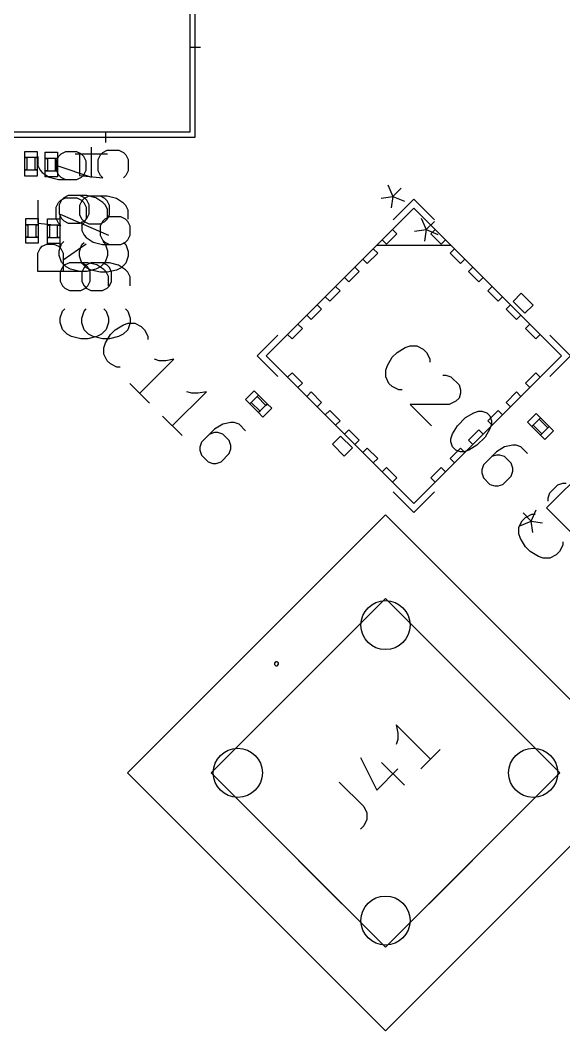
# Model space of a CAD drawing. Header units: millimetres. Extents: x -1 to 260, y -56 to 300.
# Drawn here: x 225.43 to 238.65, y 116.59 to 141.16 of the extents above; entities that cross this region are included whole.
import ezdxf

# ---------------------------------------------------------------- set-up
doc = ezdxf.new("R2010")
doc.units = ezdxf.units.MM
for name, color, linetype, true_color in [('Edge.Cuts', 254, 'CONTINUOUS', 0xd0d2cd), ('F.Fab', 9, 'CONTINUOUS', 0xafafaf), ('F.Silkscreen', 41, 'CONTINUOUS', 0xf2eda1)]:
    doc.layers.add(name, color=color, linetype=linetype, true_color=true_color)

msp = doc.modelspace()

# ---------------------------------------------------------------- linework, layer by layer
at = {"layer": 'Edge.Cuts'}
for centre in [(234.31, 126.452102), (230.717898, 122.86), (237.902102, 122.86), (234.31, 119.267898)]:
    msp.add_circle(centre, 0.5969, dxfattribs=at)
at = {"layer": 'F.Fab', "linetype": 'CONTINUOUS'}
for p, q in [((229.556, 138.444), (229.556, 145.556)), ((222.444, 138.444), (229.556, 138.444)), ((225.535, 137.82), (225.535, 137.97)), ((225.535, 137.97), (225.835, 137.97)), ((225.835, 137.97), (225.835, 137.82)), ((226.035, 137.8), (226.035, 137.95)), ((226.035, 137.95), (226.335, 137.95)), ((226.335, 137.95), (226.335, 137.8)), ((225.835, 137.82), (225.535, 137.82)), ((225.535, 137.52), (225.535, 137.82)), ((225.535, 137.82), (225.585, 137.82)), ((225.585, 137.82), (225.585, 137.52)), ((225.785, 137.52), (225.785, 137.82)), ((225.785, 137.82), (225.835, 137.82)), ((225.835, 137.82), (225.835, 137.52)), ((226.335, 137.8), (226.035, 137.8)), ((226.035, 137.5), (226.035, 137.8)), ((226.035, 137.8), (226.085, 137.8)), ((226.085, 137.8), (226.085, 137.5)), ((226.285, 137.5), (226.285, 137.8)), ((226.285, 137.8), (226.335, 137.8)), ((226.335, 137.8), (226.335, 137.5)), ((225.585, 137.52), (225.535, 137.52)), ((225.535, 137.37), (225.535, 137.52)), ((225.535, 137.52), (225.835, 137.52)), ((225.835, 137.37), (225.535, 137.37)), ((225.835, 137.52), (225.785, 137.52)), ((225.835, 137.52), (225.835, 137.37)), ((226.085, 137.5), (226.035, 137.5)), ((226.035, 137.35), (226.035, 137.5)), ((226.035, 137.5), (226.335, 137.5)), ((226.335, 137.5), (226.285, 137.5)), ((226.335, 137.5), (226.335, 137.35)), ((226.335, 137.35), (226.035, 137.35)), ((235, 136.592102), (231.407898, 133)), ((238.592102, 133), (235, 136.592102)), ((225.56, 136.185), (225.56, 136.335)), ((225.56, 136.335), (225.86, 136.335)), ((225.86, 136.185), (225.56, 136.185)), ((225.56, 135.885), (225.56, 136.185)), ((225.56, 136.185), (225.61, 136.185)), ((225.61, 136.185), (225.61, 135.885)), ((225.81, 135.885), (225.81, 136.185)), ((225.81, 136.185), (225.86, 136.185)), ((225.86, 136.335), (225.86, 136.185)), ((225.86, 136.185), (225.86, 135.885)), ((226.085, 136.18), (226.085, 136.33)), ((226.085, 136.33), (226.385, 136.33)), ((226.385, 136.18), (226.085, 136.18)), ((226.085, 135.88), (226.085, 136.18)), ((226.085, 136.18), (226.135, 136.18)), ((226.135, 136.18), (226.135, 135.88)), ((226.335, 135.88), (226.335, 136.18)), ((226.335, 136.18), (226.385, 136.18)), ((226.385, 136.33), (226.385, 136.18)), ((226.385, 136.18), (226.385, 135.88)), ((235.177478, 136.349737), (235.29807, 136.068356)), ((235.499057, 136.269342), (235.29807, 136.068356)), ((225.61, 135.885), (225.56, 135.885)), ((225.56, 135.735), (225.56, 135.885)), ((225.56, 135.885), (225.86, 135.885)), ((225.86, 135.885), (225.81, 135.885)), ((225.86, 135.885), (225.86, 135.735)), ((234.227698, 135.8198), (234.479145, 136.071248)), ((234.586908, 135.963485), (234.335461, 135.712037)), ((234.479145, 136.071248), (234.586908, 135.963485)), ((235.016689, 136.028158), (235.29807, 136.068356)), ((235.29807, 136.068356), (235.257873, 135.786974)), ((235.29807, 136.068356), (235.579451, 135.947764)), ((235.413092, 135.963485), (235.520855, 136.071248)), ((235.664539, 135.712037), (235.413092, 135.963485)), ((235.520855, 136.071248), (235.772302, 135.8198)), ((225.86, 135.735), (225.56, 135.735)), ((226.135, 135.88), (226.085, 135.88)), ((226.085, 135.73), (226.085, 135.88)), ((226.085, 135.88), (226.385, 135.88)), ((226.385, 135.73), (226.085, 135.73)), ((226.385, 135.88), (226.335, 135.88)), ((226.385, 135.88), (226.385, 135.73)), ((234.101974, 135.694077), (235.898026, 135.694077)), ((234.335461, 135.712037), (234.227698, 135.8198)), ((235.772302, 135.8198), (235.664539, 135.712037)), ((233.760725, 135.352827), (234.012172, 135.604274)), ((234.119935, 135.496511), (233.868488, 135.245064)), ((234.012172, 135.604274), (234.119935, 135.496511)), ((235.880065, 135.496511), (235.987828, 135.604274)), ((236.131512, 135.245064), (235.880065, 135.496511)), ((235.987828, 135.604274), (236.239275, 135.352827)), ((233.311712, 134.903814), (233.563159, 135.155261)), ((233.563159, 135.155261), (233.670922, 135.047498)), ((233.868488, 135.245064), (233.760725, 135.352827)), ((236.239275, 135.352827), (236.131512, 135.245064)), ((236.329078, 135.047498), (236.436841, 135.155261)), ((236.436841, 135.155261), (236.688288, 134.903814)), ((233.419475, 134.796051), (233.311712, 134.903814)), ((233.670922, 135.047498), (233.419475, 134.796051)), ((236.580525, 134.796051), (236.329078, 135.047498)), ((236.688288, 134.903814), (236.580525, 134.796051)), ((232.844739, 134.436841), (233.096186, 134.688288)), ((233.096186, 134.688288), (233.203949, 134.580525)), ((236.796051, 134.580525), (236.903814, 134.688288)), ((236.903814, 134.688288), (237.155261, 134.436841)), ((232.952502, 134.329078), (232.844739, 134.436841)), ((233.203949, 134.580525), (232.952502, 134.329078)), ((237.047498, 134.329078), (236.796051, 134.580525)), ((237.155261, 134.436841), (237.047498, 134.329078)), ((232.395726, 133.987828), (232.647173, 134.239275)), ((232.647173, 134.239275), (232.754936, 134.131512)), ((237.245064, 134.131512), (237.352827, 134.239275)), ((237.352827, 134.239275), (237.604274, 133.987828)), ((232.503489, 133.880065), (232.395726, 133.987828)), ((232.754936, 134.131512), (232.503489, 133.880065)), ((237.496511, 133.880065), (237.245064, 134.131512)), ((237.604274, 133.987828), (237.496511, 133.880065)), ((231.928752, 133.520855), (232.1802, 133.772302)), ((232.1802, 133.772302), (232.287963, 133.664539)), ((237.712037, 133.664539), (237.8198, 133.772302)), ((237.8198, 133.772302), (238.071248, 133.520855)), ((232.036515, 133.413092), (231.928752, 133.520855)), ((232.287963, 133.664539), (232.036515, 133.413092)), ((237.963485, 133.413092), (237.712037, 133.664539)), ((238.071248, 133.520855), (237.963485, 133.413092)), ((231.407898, 133), (235, 129.407898)), ((235, 129.407898), (238.592102, 133)), ((231.928752, 132.479145), (232.036515, 132.586908)), ((232.1802, 132.227698), (231.928752, 132.479145)), ((232.036515, 132.586908), (232.287963, 132.335461)), ((237.712037, 132.335461), (237.963485, 132.586908)), ((238.071248, 132.479145), (237.8198, 132.227698)), ((237.963485, 132.586908), (238.071248, 132.479145)), ((232.287963, 132.335461), (232.1802, 132.227698)), ((237.8198, 132.227698), (237.712037, 132.335461)), ((230.905273, 131.936141), (231.117405, 132.148273)), ((231.223471, 132.042207), (231.011339, 131.830075)), ((231.117405, 132.148273), (231.223471, 132.042207)), ((231.188116, 132.006852), (231.223471, 132.042207)), ((231.400248, 131.79472), (231.188116, 132.006852)), ((231.223471, 132.042207), (231.435603, 131.830075)), ((232.395726, 132.012172), (232.503489, 132.119935)), ((232.647173, 131.760725), (232.395726, 132.012172)), ((232.503489, 132.119935), (232.754936, 131.868488)), ((237.245064, 131.868488), (237.496511, 132.119935)), ((237.604274, 132.012172), (237.352827, 131.760725)), ((237.496511, 132.119935), (237.604274, 132.012172)), ((231.011339, 131.830075), (230.905273, 131.936141)), ((231.011339, 131.830075), (231.046694, 131.86543)), ((231.223471, 131.617943), (231.011339, 131.830075)), ((231.046694, 131.86543), (231.258826, 131.653298)), ((231.223471, 131.617943), (231.435603, 131.830075)), ((231.541669, 131.724009), (231.329537, 131.511877)), ((231.435603, 131.830075), (231.400248, 131.79472)), ((231.435603, 131.830075), (231.541669, 131.724009)), ((232.754936, 131.868488), (232.647173, 131.760725)), ((237.352827, 131.760725), (237.245064, 131.868488)), ((231.258826, 131.653298), (231.223471, 131.617943)), ((231.329537, 131.511877), (231.223471, 131.617943)), ((232.844739, 131.563159), (232.952502, 131.670922)), ((233.096186, 131.311712), (232.844739, 131.563159)), ((232.952502, 131.670922), (233.203949, 131.419475)), ((236.796051, 131.419475), (237.047498, 131.670922)), ((237.155261, 131.563159), (236.903814, 131.311712)), ((237.047498, 131.670922), (237.155261, 131.563159)), ((237.761802, 131.386066), (237.973934, 131.598198)), ((238.08, 131.492132), (237.867868, 131.28)), ((237.973934, 131.598198), (238.08, 131.492132)), ((238.044645, 131.456777), (238.08, 131.492132)), ((238.08, 131.492132), (238.292132, 131.28)), ((233.203949, 131.419475), (233.096186, 131.311712)), ((236.903814, 131.311712), (236.796051, 131.419475)), ((237.867868, 131.28), (237.761802, 131.386066)), ((237.867868, 131.28), (237.903223, 131.315355)), ((238.08, 131.067868), (237.867868, 131.28)), ((237.903223, 131.315355), (238.115355, 131.103223)), ((238.256777, 131.244645), (238.044645, 131.456777)), ((238.08, 131.067868), (238.292132, 131.28)), ((238.22868, 129.3), (240.35, 131.42132)), ((238.292132, 131.28), (238.256777, 131.244645)), ((238.292132, 131.28), (238.398198, 131.173934)), ((233.311712, 131.096186), (233.419475, 131.203949)), ((233.563159, 130.844739), (233.311712, 131.096186)), ((233.419475, 131.203949), (233.670922, 130.952502)), ((236.329078, 130.952502), (236.580525, 131.203949)), ((236.688288, 131.096186), (236.436841, 130.844739)), ((236.580525, 131.203949), (236.688288, 131.096186)), ((238.115355, 131.103223), (238.08, 131.067868)), ((238.186066, 130.961802), (238.08, 131.067868)), ((238.398198, 131.173934), (238.186066, 130.961802)), ((233.670922, 130.952502), (233.563159, 130.844739)), ((233.760725, 130.647173), (233.868488, 130.754936)), ((233.868488, 130.754936), (234.119935, 130.503489)), ((235.880065, 130.503489), (236.131512, 130.754936)), ((236.131512, 130.754936), (236.239275, 130.647173)), ((236.436841, 130.844739), (236.329078, 130.952502)), ((234.012172, 130.395726), (233.760725, 130.647173)), ((234.119935, 130.503489), (234.012172, 130.395726)), ((235.987828, 130.395726), (235.880065, 130.503489)), ((236.239275, 130.647173), (235.987828, 130.395726)), ((234.227698, 130.1802), (234.335461, 130.287963)), ((234.335461, 130.287963), (234.586908, 130.036515)), ((235.413092, 130.036515), (235.664539, 130.287963)), ((235.664539, 130.287963), (235.772302, 130.1802)), ((234.479145, 129.928752), (234.227698, 130.1802)), ((234.586908, 130.036515), (234.479145, 129.928752)), ((235.520855, 129.928752), (235.413092, 130.036515)), ((235.772302, 130.1802), (235.520855, 129.928752)), ((240.35, 127.17868), (238.22868, 129.3)), ((228.037963, 122.86), (234.31, 129.132037)), ((234.31, 129.132037), (240.582037, 122.86)), ((230.071602, 122.86), (234.31, 127.098398)), ((234.31, 127.098398), (238.548398, 122.86)), ((234.31, 116.587963), (228.037963, 122.86)), ((234.31, 118.621602), (230.071602, 122.86)), ((238.548398, 122.86), (234.31, 118.621602)), ((240.582037, 122.86), (234.31, 116.587963))]:
    msp.add_line(p, q, dxfattribs=at)
at = {"layer": 'F.Fab'}
for centre in [(234.31, 126.452102), (230.717898, 122.86), (237.902102, 122.86), (234.31, 119.267898)]:
    msp.add_circle(centre, 0.5969, dxfattribs=at)
at = {"layer": 'F.Silkscreen', "linetype": 'CONTINUOUS'}
for p, q in [((229.683, 138.317), (229.683, 145.683)), ((229.556, 140.5014), (229.81, 140.5014)), ((227.4986, 138.444), (227.4986, 138.19)), ((222.317, 138.317), (229.683, 138.317)), ((226.411415, 137.90338), (226.35539, 137.847355)), ((226.523465, 137.959405), (226.411415, 137.90338)), ((226.803591, 137.959405), (226.523465, 137.959405)), ((226.76334, 137.907355), (227.547692, 137.907355)), ((226.915641, 137.90338), (226.803591, 137.959405)), ((226.871164, 137.94338), (226.871164, 137.383128)), ((226.971667, 137.847355), (226.915641, 137.90338)), ((227.155516, 137.347103), (227.155516, 138.07543)), ((227.319365, 137.775304), (227.37539, 137.887355)), ((227.37539, 137.887355), (227.431415, 137.94338)), ((227.431415, 137.94338), (227.543465, 137.999405)), ((227.543465, 137.999405), (227.823591, 137.999405)), ((227.823591, 137.999405), (227.935641, 137.94338)), ((227.935641, 137.94338), (227.991667, 137.887355)), ((227.991667, 137.887355), (228.047692, 137.775304)), ((225.851164, 137.847355), (225.851164, 137.623254)), ((225.851164, 137.623254), (225.907189, 137.511204)), ((226.35539, 137.847355), (226.299365, 137.735304)), ((226.299365, 137.735304), (226.299365, 137.511204)), ((226.315139, 137.627229), (227.155516, 137.347103)), ((227.027692, 137.735304), (226.971667, 137.847355)), ((227.027692, 137.511204), (227.027692, 137.735304)), ((227.319365, 137.495179), (227.319365, 137.775304)), ((228.047692, 137.775304), (228.047692, 137.495179)), ((225.907189, 137.511204), (225.963214, 137.455179)), ((225.963214, 137.455179), (226.131289, 137.343128)), ((226.299365, 137.511204), (226.35539, 137.399153)), ((226.35539, 137.399153), (226.411415, 137.343128)), ((226.871164, 137.383128), (227.431415, 137.327103)), ((226.915641, 137.343128), (226.971667, 137.399153)), ((226.971667, 137.399153), (227.027692, 137.511204)), ((227.37539, 137.383128), (227.319365, 137.495179)), ((227.431415, 137.327103), (227.37539, 137.383128)), ((227.991667, 137.383128), (227.935641, 137.327103)), ((228.047692, 137.495179), (227.991667, 137.383128)), ((226.131289, 137.343128), (226.35539, 137.287103)), ((226.35539, 137.287103), (226.803591, 137.287103)), ((226.411415, 137.343128), (226.523465, 137.287103)), ((226.803591, 137.287103), (226.915641, 137.343128)), ((234.369255, 137.15796), (234.489847, 136.876579)), ((226.595264, 136.898902), (226.483214, 136.842877)), ((227.043465, 136.898902), (226.595264, 136.898902)), ((226.98744, 136.842877), (226.87539, 136.898902)), ((227.095264, 136.878902), (226.983214, 136.822877)), ((227.267566, 136.842877), (227.043465, 136.898902)), ((227.543465, 136.878902), (227.095264, 136.878902)), ((227.48744, 136.822877), (227.37539, 136.878902)), ((227.767566, 136.822877), (227.543465, 136.878902)), ((234.208466, 136.836381), (234.489847, 136.876579)), ((234.489847, 136.876579), (234.44965, 136.595197)), ((234.690834, 137.077565), (234.489847, 136.876579)), ((234.489847, 136.876579), (234.771228, 136.755987)), ((225.851164, 136.782877), (225.851164, 136.222625)), ((226.299365, 136.614801), (226.35539, 136.726852)), ((226.35539, 136.726852), (226.411415, 136.782877)), ((226.427189, 136.786852), (226.371164, 136.674801)), ((226.371164, 136.674801), (226.371164, 136.450701)), ((226.411415, 136.782877), (226.523465, 136.838902)), ((226.483214, 136.842877), (226.427189, 136.786852)), ((226.523465, 136.838902), (226.803591, 136.838902)), ((226.803591, 136.838902), (226.915641, 136.782877)), ((226.927189, 136.766852), (226.871164, 136.654801)), ((226.871164, 136.654801), (226.871164, 136.430701)), ((226.915641, 136.782877), (226.971667, 136.726852)), ((226.983214, 136.822877), (226.927189, 136.766852)), ((226.971667, 136.726852), (227.027692, 136.614801)), ((227.043465, 136.786852), (226.98744, 136.842877)), ((227.099491, 136.674801), (227.043465, 136.786852)), ((227.099491, 136.450701), (227.099491, 136.674801)), ((227.435641, 136.730826), (227.267566, 136.842877)), ((227.491667, 136.674801), (227.435641, 136.730826)), ((227.543465, 136.766852), (227.48744, 136.822877)), ((227.547692, 136.562751), (227.491667, 136.674801)), ((227.599491, 136.654801), (227.543465, 136.766852)), ((227.599491, 136.430701), (227.599491, 136.654801)), ((227.935641, 136.710826), (227.767566, 136.822877)), ((227.991667, 136.654801), (227.935641, 136.710826)), ((228.047692, 136.542751), (227.991667, 136.654801)), ((235, 136.807629), (234.497106, 136.304734)), ((235.502894, 136.304734), (235, 136.807629)), ((226.299365, 136.334676), (226.299365, 136.614801)), ((226.371164, 136.450701), (226.427189, 136.33865)), ((226.396164, 135.656078), (226.396164, 136.44043)), ((226.396164, 136.44043), (227.572692, 135.936204)), ((226.871164, 136.430701), (226.927189, 136.31865)), ((227.027692, 136.614801), (227.027692, 136.334676)), ((227.043465, 136.33865), (227.099491, 136.450701)), ((227.593465, 136.379405), (227.481415, 136.32338)), ((227.543465, 136.31865), (227.599491, 136.430701)), ((227.547692, 136.33865), (227.547692, 136.562751)), ((227.873591, 136.379405), (227.593465, 136.379405)), ((227.985641, 136.32338), (227.873591, 136.379405)), ((228.047692, 136.31865), (228.047692, 136.542751)), ((225.851164, 136.222625), (226.411415, 136.1666)), ((226.35539, 136.222625), (226.299365, 136.334676)), ((226.411415, 136.1666), (226.35539, 136.222625)), ((226.427189, 136.33865), (226.483214, 136.282625)), ((226.483214, 136.282625), (226.595264, 136.2266)), ((226.595264, 136.2266), (226.87539, 136.2266)), ((226.87539, 136.2266), (226.98744, 136.282625)), ((226.971667, 136.222625), (226.915641, 136.1666)), ((226.921164, 136.267355), (226.921164, 136.043254)), ((226.927189, 136.31865), (226.983214, 136.262625)), ((227.027692, 136.334676), (226.971667, 136.222625)), ((226.983214, 136.262625), (227.095264, 136.2066)), ((226.98744, 136.282625), (227.043465, 136.33865)), ((227.095264, 136.2066), (227.37539, 136.2066)), ((227.42539, 136.267355), (227.369365, 136.155304)), ((227.369365, 136.155304), (227.369365, 135.931204)), ((227.37539, 136.2066), (227.48744, 136.262625)), ((227.481415, 136.32338), (227.42539, 136.267355)), ((227.48744, 136.262625), (227.543465, 136.31865)), ((228.041667, 136.267355), (227.985641, 136.32338)), ((228.097692, 136.155304), (228.041667, 136.267355)), ((228.097692, 135.931204), (228.097692, 136.155304)), ((226.921164, 136.043254), (226.977189, 135.931204)), ((226.977189, 135.931204), (227.033214, 135.875179)), ((227.369365, 135.931204), (227.42539, 135.819153)), ((228.041667, 135.819153), (228.097692, 135.931204)), ((225.907189, 135.606349), (225.963214, 135.662374)), ((225.963214, 135.662374), (226.075264, 135.718399)), ((226.075264, 135.718399), (226.24334, 135.718399)), ((226.24334, 135.718399), (226.35539, 135.662374)), ((226.35539, 135.662374), (226.411415, 135.606349)), ((226.371164, 135.554298), (226.427189, 135.722374)), ((226.427189, 135.722374), (226.483214, 135.778399)), ((227.027692, 135.718399), (226.46744, 135.326223)), ((226.871164, 135.534298), (226.927189, 135.702374)), ((226.927189, 135.702374), (226.983214, 135.758399)), ((227.033214, 135.875179), (227.201289, 135.763128)), ((227.201289, 135.763128), (227.42539, 135.707103)), ((227.42539, 135.819153), (227.481415, 135.763128)), ((227.42539, 135.707103), (227.873591, 135.707103)), ((227.435641, 135.778399), (227.491667, 135.722374)), ((227.481415, 135.763128), (227.593465, 135.707103)), ((227.491667, 135.722374), (227.547692, 135.554298)), ((227.873591, 135.707103), (227.985641, 135.763128)), ((227.935641, 135.758399), (227.991667, 135.702374)), ((227.985641, 135.763128), (228.041667, 135.819153)), ((227.991667, 135.702374), (228.047692, 135.534298)), ((225.851164, 135.494298), (225.907189, 135.606349)), ((225.851164, 135.046097), (225.851164, 135.494298)), ((226.371164, 135.442248), (226.371164, 135.554298)), ((226.427189, 135.274173), (226.371164, 135.442248)), ((226.411415, 135.606349), (226.46744, 135.494298)), ((226.46744, 135.494298), (226.46744, 135.046097)), ((226.871164, 135.422248), (226.871164, 135.534298)), ((226.927189, 135.254173), (226.871164, 135.422248)), ((227.547692, 135.442248), (227.491667, 135.274173)), ((227.547692, 135.554298), (227.547692, 135.442248)), ((228.047692, 135.422248), (227.991667, 135.254173)), ((228.047692, 135.534298), (228.047692, 135.422248)), ((226.452189, 135.151852), (226.396164, 135.039801)), ((226.539239, 135.162122), (226.427189, 135.274173)), ((226.508214, 135.207877), (226.452189, 135.151852)), ((226.620264, 135.263902), (226.508214, 135.207877)), ((226.651289, 135.106097), (226.539239, 135.162122)), ((227.068465, 135.263902), (226.620264, 135.263902)), ((227.01244, 135.207877), (226.90039, 135.263902)), ((226.977189, 135.146852), (226.921164, 135.034801)), ((227.039239, 135.142122), (226.927189, 135.254173)), ((227.033214, 135.202877), (226.977189, 135.146852)), ((227.068465, 135.151852), (227.01244, 135.207877)), ((227.145264, 135.258902), (227.033214, 135.202877)), ((227.292566, 135.207877), (227.068465, 135.263902)), ((227.124491, 135.039801), (227.068465, 135.151852)), ((227.593465, 135.258902), (227.145264, 135.258902)), ((227.379616, 135.162122), (227.267566, 135.106097)), ((227.460641, 135.095826), (227.292566, 135.207877)), ((227.491667, 135.274173), (227.379616, 135.162122)), ((227.53744, 135.202877), (227.42539, 135.258902)), ((227.593465, 135.146852), (227.53744, 135.202877)), ((227.817566, 135.202877), (227.593465, 135.258902)), ((227.649491, 135.034801), (227.593465, 135.146852)), ((227.985641, 135.090826), (227.817566, 135.202877)), ((227.991667, 135.254173), (227.879616, 135.142122)), ((227.027692, 135.046097), (225.851164, 135.046097)), ((226.396164, 135.039801), (226.396164, 134.815701)), ((226.87539, 135.050072), (226.651289, 135.106097)), ((227.043465, 135.050072), (226.87539, 135.050072)), ((226.921164, 135.034801), (226.921164, 134.810701)), ((227.151289, 135.086097), (227.039239, 135.142122)), ((227.267566, 135.106097), (227.043465, 135.050072)), ((227.124491, 134.815701), (227.124491, 135.039801)), ((227.37539, 135.030072), (227.151289, 135.086097)), ((227.543465, 135.030072), (227.37539, 135.030072)), ((227.516667, 135.039801), (227.460641, 135.095826)), ((227.572692, 134.927751), (227.516667, 135.039801)), ((227.767566, 135.086097), (227.543465, 135.030072)), ((227.572692, 134.70365), (227.572692, 134.927751)), ((227.649491, 134.810701), (227.649491, 135.034801)), ((227.879616, 135.142122), (227.767566, 135.086097)), ((228.041667, 135.034801), (227.985641, 135.090826)), ((228.097692, 134.922751), (228.041667, 135.034801)), ((228.097692, 134.69865), (228.097692, 134.922751)), ((226.396164, 134.815701), (226.452189, 134.70365)), ((226.452189, 134.70365), (226.508214, 134.647625)), ((226.921164, 134.810701), (226.977189, 134.69865)), ((226.977189, 134.69865), (227.033214, 134.642625)), ((227.01244, 134.647625), (227.068465, 134.70365)), ((227.068465, 134.70365), (227.124491, 134.815701)), ((227.53744, 134.642625), (227.593465, 134.69865)), ((227.593465, 134.69865), (227.649491, 134.810701)), ((226.508214, 134.647625), (226.620264, 134.5916)), ((226.620264, 134.5916), (226.90039, 134.5916)), ((226.90039, 134.5916), (227.01244, 134.647625)), ((227.033214, 134.642625), (227.145264, 134.5866)), ((227.145264, 134.5866), (227.42539, 134.5866)), ((227.42539, 134.5866), (227.53744, 134.642625)), ((237.413638, 134.322148), (237.611204, 134.519714)), ((237.611204, 134.519714), (237.898572, 134.232346)), ((237.701006, 134.03478), (237.413638, 134.322148)), ((237.898572, 134.232346), (237.701006, 134.03478)), ((226.396164, 133.919298), (226.452189, 134.087374)), ((226.396164, 133.807248), (226.396164, 133.919298)), ((226.452189, 134.087374), (226.508214, 134.143399)), ((226.921164, 133.914298), (226.977189, 134.082374)), ((226.977189, 134.082374), (227.033214, 134.138399)), ((227.460641, 134.143399), (227.516667, 134.087374)), ((227.516667, 134.087374), (227.572692, 133.919298)), ((227.572692, 133.919298), (227.572692, 133.807248)), ((227.985641, 134.138399), (228.041667, 134.082374)), ((228.041667, 134.082374), (228.097692, 133.914298)), ((226.452189, 133.639173), (226.396164, 133.807248)), ((226.921164, 133.802248), (226.921164, 133.914298)), ((226.977189, 133.634173), (226.921164, 133.802248)), ((227.572692, 133.807248), (227.516667, 133.639173)), ((227.736854, 133.633225), (227.934932, 133.752072)), ((227.934932, 133.752072), (228.05378, 133.791688)), ((228.097692, 133.802248), (228.041667, 133.634173)), ((228.05378, 133.791688), (228.212243, 133.791688)), ((228.097692, 133.914298), (228.097692, 133.802248)), ((228.212243, 133.791688), (228.370706, 133.712456)), ((228.370706, 133.712456), (228.449937, 133.633225)), ((226.564239, 133.527122), (226.452189, 133.639173)), ((226.676289, 133.471097), (226.564239, 133.527122)), ((226.90039, 133.415072), (226.676289, 133.471097)), ((227.089239, 133.522122), (226.977189, 133.634173)), ((227.292566, 133.471097), (227.068465, 133.415072)), ((227.201289, 133.466097), (227.089239, 133.522122)), ((227.42539, 133.410072), (227.201289, 133.466097)), ((227.404616, 133.527122), (227.292566, 133.471097)), ((227.516667, 133.639173), (227.404616, 133.527122)), ((227.499159, 133.316299), (227.618006, 133.514377)), ((227.817566, 133.466097), (227.593465, 133.410072)), ((227.618006, 133.514377), (227.736854, 133.633225)), ((227.929616, 133.522122), (227.817566, 133.466097)), ((228.041667, 133.634173), (227.929616, 133.522122)), ((228.449937, 133.633225), (228.529169, 133.474762)), ((228.529169, 133.474762), (228.529169, 133.39553)), ((231.695266, 133.502894), (231.192371, 133)), ((238.807629, 133), (238.304734, 133.502894)), ((227.068465, 133.415072), (226.90039, 133.415072)), ((227.593465, 133.410072), (227.42539, 133.410072)), ((227.459543, 133.197451), (227.499159, 133.316299)), ((227.459543, 133.038988), (227.459543, 133.197451)), ((234.593383, 133.083148), (234.791461, 133.201995)), ((234.791461, 133.201995), (234.910309, 133.241611)), ((234.910309, 133.241611), (235.068772, 133.241611)), ((235.068772, 133.241611), (235.227235, 133.162379)), ((227.538775, 132.880525), (227.459543, 133.038988)), ((231.192371, 133), (231.695266, 132.497106)), ((234.355688, 132.766222), (234.474535, 132.9643)), ((234.474535, 132.9643), (234.593383, 133.083148)), ((235.227235, 133.162379), (235.306466, 133.083148)), ((235.306466, 133.083148), (235.385698, 132.924685)), ((238.304734, 132.497106), (238.807629, 133)), ((227.618006, 132.801294), (227.538775, 132.880525)), ((227.776469, 132.722062), (227.618006, 132.801294)), ((227.855701, 132.722062), (227.776469, 132.722062)), ((228.33109, 132.08821), (229.163021, 132.920141)), ((228.806479, 132.880525), (228.687632, 132.920141)), ((228.964942, 132.880525), (228.806479, 132.880525)), ((229.163021, 132.920141), (228.964942, 132.880525)), ((234.316072, 132.647374), (234.355688, 132.766222)), ((235.385698, 132.924685), (235.385698, 132.845453)), ((234.316072, 132.488911), (234.316072, 132.647374)), ((234.395304, 132.330448), (234.316072, 132.488911)), ((235.702624, 132.528527), (235.781855, 132.528527)), ((235.781855, 132.528527), (235.900703, 132.488911)), ((235.900703, 132.488911), (236.098781, 132.290833)), ((228.568785, 131.850516), (228.093395, 132.325905)), ((234.474535, 132.251217), (234.395304, 132.330448)), ((234.632998, 132.171985), (234.474535, 132.251217)), ((236.098781, 132.290833), (236.138397, 132.171985)), ((229.123405, 131.295895), (229.955336, 132.127826)), ((229.598794, 132.08821), (229.479947, 132.127826)), ((229.757257, 132.08821), (229.598794, 132.08821)), ((229.955336, 132.127826), (229.757257, 132.08821)), ((234.71223, 132.171985), (234.632998, 132.171985)), ((236.098781, 131.973906), (236.01955, 131.894675)), ((236.138397, 132.092754), (236.098781, 131.973906)), ((236.138397, 132.171985), (236.138397, 132.092754)), ((235.861087, 131.815443), (234.910309, 131.815443)), ((234.910309, 131.815443), (235.425314, 131.300439)), ((236.01955, 131.894675), (235.861087, 131.815443)), ((229.3611, 131.0582), (228.885711, 131.533589)), ((236.059166, 131.300438), (236.257245, 131.498517)), ((236.257245, 131.498517), (236.455323, 131.617365)), ((236.455323, 131.617365), (236.574171, 131.65698)), ((236.574171, 131.65698), (236.653402, 131.65698)), ((236.653402, 131.65698), (236.772249, 131.617365)), ((236.772249, 131.617365), (236.851481, 131.538133)), ((236.851481, 131.538133), (236.891097, 131.419286)), ((230.153415, 131.216663), (229.836489, 130.899737)), ((230.351494, 131.33551), (230.153415, 131.216663)), ((230.549573, 131.375126), (230.351494, 131.33551)), ((230.628804, 131.375126), (230.549573, 131.375126)), ((230.747651, 131.33551), (230.628804, 131.375126)), ((230.906115, 131.177047), (230.747651, 131.33551)), ((235.940319, 131.10236), (236.059166, 131.300438)), ((236.851481, 131.221207), (236.732634, 131.023128)), ((236.891097, 131.340054), (236.851481, 131.221207)), ((236.891097, 131.419286), (236.891097, 131.340054)), ((230.153415, 131.137432), (230.034568, 131.097816)), ((230.232647, 131.137432), (230.153415, 131.137432)), ((230.351494, 131.097816), (230.232647, 131.137432)), ((230.509957, 130.939353), (230.351494, 131.097816)), ((233.020667, 130.848415), (233.218232, 131.045981)), ((233.218232, 131.045981), (233.505601, 130.758613)), ((235.900703, 130.983512), (235.940319, 131.10236)), ((235.900703, 130.904281), (235.900703, 130.983512)), ((236.732634, 131.023128), (236.534555, 130.825049)), ((229.836489, 130.899737), (229.796873, 130.78089)), ((229.796873, 130.78089), (229.796873, 130.701658)), ((230.549573, 130.820506), (230.509957, 130.939353)), ((230.509957, 130.622427), (230.549573, 130.741274)), ((230.549573, 130.741274), (230.549573, 130.820506)), ((233.308035, 130.561047), (233.020667, 130.848415)), ((233.505601, 130.758613), (233.308035, 130.561047)), ((235.940319, 130.785434), (235.900703, 130.904281)), ((236.01955, 130.706202), (235.940319, 130.785434)), ((236.534555, 130.825049), (236.336476, 130.706202)), ((237.208023, 130.785433), (237.009944, 130.666586)), ((237.406102, 130.825049), (237.208023, 130.785433)), ((237.485333, 130.825049), (237.406102, 130.825049)), ((237.60418, 130.785433), (237.485333, 130.825049)), ((237.762644, 130.62697), (237.60418, 130.785433)), ((229.796873, 130.701658), (229.836489, 130.582811)), ((229.836489, 130.582811), (229.994952, 130.424348)), ((230.311878, 130.424348), (230.509957, 130.622427)), ((236.138397, 130.666586), (236.01955, 130.706202)), ((236.217629, 130.666586), (236.138397, 130.666586)), ((236.336476, 130.706202), (236.217629, 130.666586)), ((237.009944, 130.666586), (236.693018, 130.34966)), ((237.009944, 130.587355), (236.891097, 130.547739)), ((237.089176, 130.587355), (237.009944, 130.587355)), ((237.208023, 130.547739), (237.089176, 130.587355)), ((237.366486, 130.389276), (237.208023, 130.547739)), ((229.994952, 130.424348), (230.113799, 130.384732)), ((230.113799, 130.384732), (230.193031, 130.384732)), ((230.193031, 130.384732), (230.311878, 130.424348)), ((236.693018, 130.34966), (236.653402, 130.230813)), ((236.653402, 130.230813), (236.653402, 130.151581)), ((237.406102, 130.270429), (237.366486, 130.389276)), ((237.406102, 130.191197), (237.406102, 130.270429)), ((236.653402, 130.151581), (236.693018, 130.032734)), ((236.693018, 130.032734), (236.851481, 129.874271)), ((237.168407, 129.874271), (237.366486, 130.07235)), ((237.366486, 130.07235), (237.406102, 130.191197)), ((236.851481, 129.874271), (236.970328, 129.834655)), ((236.970328, 129.834655), (237.04956, 129.834655)), ((237.04956, 129.834655), (237.168407, 129.874271)), ((238.306693, 129.664425), (238.504772, 129.862503)), ((238.504772, 129.862503), (238.623619, 129.902119)), ((238.623619, 129.902119), (238.702851, 129.902119)), ((234.497106, 129.695266), (235, 129.192371)), ((235, 129.192371), (235.502894, 129.695266)), ((238.267078, 129.545577), (238.306693, 129.664425)), ((238.267078, 129.466346), (238.267078, 129.545577)), ((237.856362, 128.982105), (237.974388, 129.2575)), ((237.633226, 128.990957), (237.712457, 129.070188)), ((237.659651, 129.178816), (237.856362, 128.982105)), ((237.712457, 129.070188), (237.87092, 129.14942)), ((237.87092, 129.14942), (237.950152, 129.14942)), ((237.553994, 128.832494), (237.633226, 128.990957)), ((237.553994, 128.674031), (237.553994, 128.832494)), ((237.580967, 128.864079), (237.856362, 128.982105)), ((237.895704, 128.706711), (237.856362, 128.982105)), ((237.856362, 128.982105), (238.131756, 128.942763)), ((237.59361, 128.555183), (237.553994, 128.674031)), ((237.712457, 128.357105), (237.59361, 128.555183)), ((237.831304, 128.238257), (237.712457, 128.357105)), ((238.623619, 128.39672), (238.544388, 128.238257)), ((238.623619, 128.475952), (238.623619, 128.39672)), ((238.029383, 128.11941), (237.831304, 128.238257)), ((238.14823, 128.079794), (238.029383, 128.11941)), ((238.306693, 128.079794), (238.14823, 128.079794)), ((238.465156, 128.159026), (238.306693, 128.079794)), ((238.544388, 128.238257), (238.465156, 128.159026)), ((231.130141, 123.918539), (233.251461, 126.039859)), ((235.368539, 126.039859), (237.489859, 123.918539)), ((235.404514, 123.191653), (234.572583, 124.023584)), ((234.572583, 124.023584), (234.612198, 123.825505)), ((234.612198, 123.667042), (234.572583, 123.548194)), ((234.612198, 123.825505), (234.612198, 123.667042)), ((235.642208, 123.429347), (235.166819, 122.953958)), ((233.701036, 123.231268), (234.097193, 122.438953)), ((234.216041, 123.112421), (234.770661, 122.5578)), ((234.097193, 122.438953), (234.612198, 122.953958)), ((233.186031, 122.637032), (233.780268, 122.042796)), ((233.780268, 122.042796), (233.859499, 121.884333)), ((233.859499, 121.884333), (233.859499, 121.72587)), ((231.130141, 121.801461), (233.24934, 119.678019)), ((233.859499, 121.72587), (233.780268, 121.567407)), ((235.37066, 119.678019), (237.489859, 121.801461)), ((233.780268, 121.567407), (233.701036, 121.488175))]:
    msp.add_line(p, q, dxfattribs=at)
at = {"layer": 'F.Silkscreen'}
for centre in [(234.31, 126.452102), (230.717898, 122.86), (237.902102, 122.86), (234.31, 119.267898)]:
    msp.add_circle(centre, 0.5969, dxfattribs=at)
for centre, start, end in [((231.65835, 125.51165), -225, -45), ((231.65835, 125.511651), -45.0008103, 135.0008103)]:
    msp.add_arc(centre, 0.05, start, end, dxfattribs=at)

doc.saveas('drawing.dxf')
